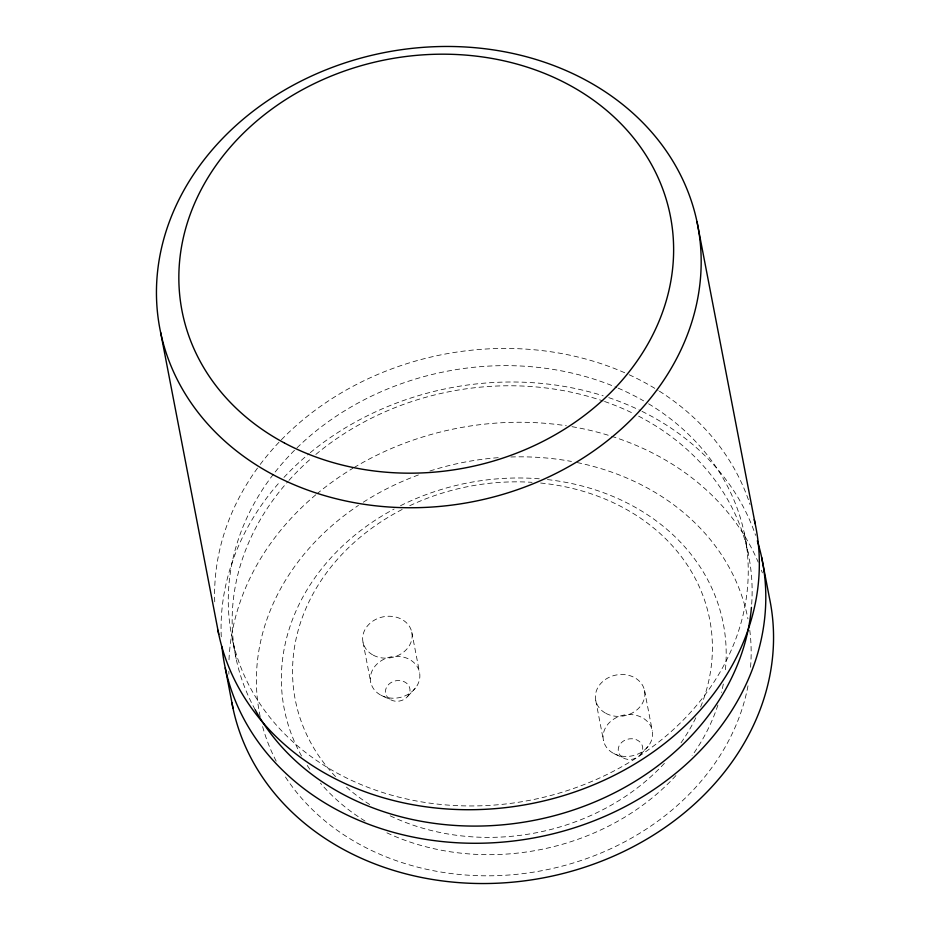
<?xml version="1.0" encoding="UTF-8"?>
<svg xmlns="http://www.w3.org/2000/svg" width="930" height="930" viewBox="0 0 930 930"><rect width="100%" height="100%" fill="white"/><g stroke="black" fill="none" stroke-linecap="round" stroke-linejoin="round"><path stroke-width="0.7" stroke-dasharray="4.65 3.49" d="M407.793 696.268L415.408 688.107M640.538 754.497L648.14 746.337M613.661 753.451A24.901 20.809 -10.9 0 0 652.523 735.909A24.901 20.809 -10.9 0 0 617.369 717.135A24.901 20.809 -10.9 0 0 613.661 753.451L623.449 758.02A12.346 10.311 -10.9 0 0 642.7 749.336A12.346 10.311 -10.9 0 0 625.286 740.024A12.346 10.311 -10.9 0 0 623.449 758.02M380.928 695.21A24.901 20.809 -10.9 0 0 419.779 677.679A24.901 20.809 -10.9 0 0 384.636 658.905A24.901 20.809 -10.9 0 0 380.928 695.21L390.705 699.79A12.346 10.311 -10.9 0 0 409.967 691.095A12.346 10.311 -10.9 0 0 392.541 681.795A12.346 10.311 -10.9 0 0 390.705 699.79M744.267 532.995L748.139 553.129M644.525 690.409L652.232 730.469M595.758 700.464L603.465 740.524M411.781 632.179L419.5 672.239M363.014 642.235L370.733 682.294M232.256 638.585L236.139 658.719M228.908 674.192A273.85 228.885 -10.9 0 1 228.838 671.309M229.001 659.8A273.85 228.885 -10.9 0 1 315.781 494.807M316.898 493.877A273.85 228.885 -10.9 0 1 352.819 468.302M354.051 467.569A273.85 228.885 -10.9 0 1 566.347 425.766M572.008 426.684A273.85 228.885 -10.9 0 1 758.183 562.15M761.391 570.183A273.85 228.885 -10.9 0 1 762.379 572.892M221.259 636.806A273.85 228.885 -10.9 0 1 280.128 481.601M283.964 477.392A273.85 228.885 -10.9 0 1 309.144 453.619M310.26 452.689A273.85 228.885 -10.9 0 1 603.21 395.82M608.755 397.633A273.85 228.885 -10.9 0 1 640.724 410.735M641.991 411.351A273.85 228.885 -10.9 0 1 755.579 535.343M749.754 630.145A248.74 207.902 -10.9 0 1 750.382 669.007M747.999 685.829A248.74 207.902 -10.9 0 1 542.818 870.515A248.74 207.902 -10.9 0 1 283.999 774.748M276.187 761.159A248.74 207.902 -10.9 0 1 262.144 724.865M260.168 716.553A248.74 207.902 -10.9 0 1 358.469 505.374M363.293 502.212A248.74 207.902 -10.9 0 1 420.29 474.277M429.893 471.01A248.74 207.902 -10.9 0 1 499.294 457.583M510.849 456.979A248.74 207.902 -10.9 0 1 571.462 461.443M577.112 462.547A248.74 207.902 -10.9 0 1 747.941 618.869M547.445 479.589A223.63 186.907 -10.9 0 1 725.051 672.809M723.308 684.038A223.63 186.907 -10.9 0 1 721.482 692.466M717.902 705.01A223.63 186.907 -10.9 0 1 692.118 755.625M675.924 775.573A223.63 186.907 -10.9 0 1 386.508 832.652M365.037 821.062A223.63 186.907 -10.9 0 1 320.432 783.095M309.829 769.308A223.63 186.907 -10.9 0 1 305.889 763.332M301.553 756.009A223.63 186.907 -10.9 0 1 394.146 509.012M400.539 505.699A223.63 186.907 -10.9 0 1 540.26 478.88M255.18 709.73A261.4 218.48 -10.9 0 1 288.033 481.415M288.974 480.357A261.4 218.48 -10.9 0 1 311.445 458.211M315.84 454.445A261.4 218.48 -10.9 0 1 603.163 401.016M604.535 401.481A261.4 218.48 -10.9 0 1 633.632 413.629M638.631 416.163A261.4 218.48 -10.9 0 1 751.428 607.395M648.605 403.806A261.4 218.48 -10.9 0 1 696.419 705.626A261.4 218.48 -10.9 0 1 337.148 773.097A261.4 218.48 -10.9 0 1 273.397 474.265M275.175 471.987A261.4 218.48 -10.9 0 1 295.938 448.865M296.961 447.865A261.4 218.48 -10.9 0 1 616.823 387.589M618.136 388.147A261.4 218.48 -10.9 0 1 643.595 400.853M214.737 601.815A273.85 228.885 -10.9 0 1 259.331 465.605M260.202 464.442A273.85 228.885 -10.9 0 1 627.831 374.151M629.133 374.744A273.85 228.885 -10.9 0 1 658.161 390.402M659.393 391.181A273.85 228.885 -10.9 0 1 750.022 504.513M540.632 483.03A211.075 176.421 -10.9 0 1 699.802 708.986M695.803 717.809A211.075 176.421 -10.9 0 1 680.562 743.465M664.404 763.332A211.075 176.421 -10.9 0 1 388.484 815.006M369.71 804.531A211.075 176.421 -10.9 0 1 344.809 785.641M335.556 776.62A211.075 176.421 -10.9 0 1 403.318 508.873M409.735 505.734A211.075 176.421 -10.9 0 1 532.053 482.333M373.209 655.15A24.901 20.809 -10.9 0 0 412.071 637.62A24.901 20.809 -10.9 0 0 376.917 618.845A24.901 20.809 -10.9 0 0 373.209 655.15M605.953 713.391A24.901 20.809 -10.9 0 0 644.804 695.849A24.901 20.809 -10.9 0 0 609.662 677.075A24.901 20.809 -10.9 0 0 605.953 713.391"/><path stroke-width="1.4" d="M697.012 221.793L755.16 523.776M761.624 557.326L769.377 597.595A273.85 228.885 -10.9 0 1 545.364 877.478A273.85 228.885 -10.9 0 1 231.895 702.662M160.623 332.405L218.771 634.388M225.234 667.949L232.988 708.207M757.346 540.807A273.85 228.885 -10.9 0 1 538.412 837.058A273.85 228.885 -10.9 0 1 221.979 646.838M751.428 607.395A261.4 218.48 -10.9 0 1 537.482 819.667A261.4 218.48 -10.9 0 1 255.18 709.73M754.242 519.638A273.85 228.885 -10.9 0 1 534.471 802.997A273.85 228.885 -10.9 0 1 217.946 630.226M272.757 474.544A273.85 228.885 -10.9 0 0 700.162 281.627A273.85 228.885 -10.9 0 0 313.526 75.132A273.85 228.885 -10.9 0 0 272.757 474.544M284.487 443.017A248.74 207.902 -10.9 0 0 672.704 267.794A248.74 207.902 -10.9 0 0 321.513 80.224A248.74 207.902 -10.9 0 0 284.487 443.017"/></g></svg>
